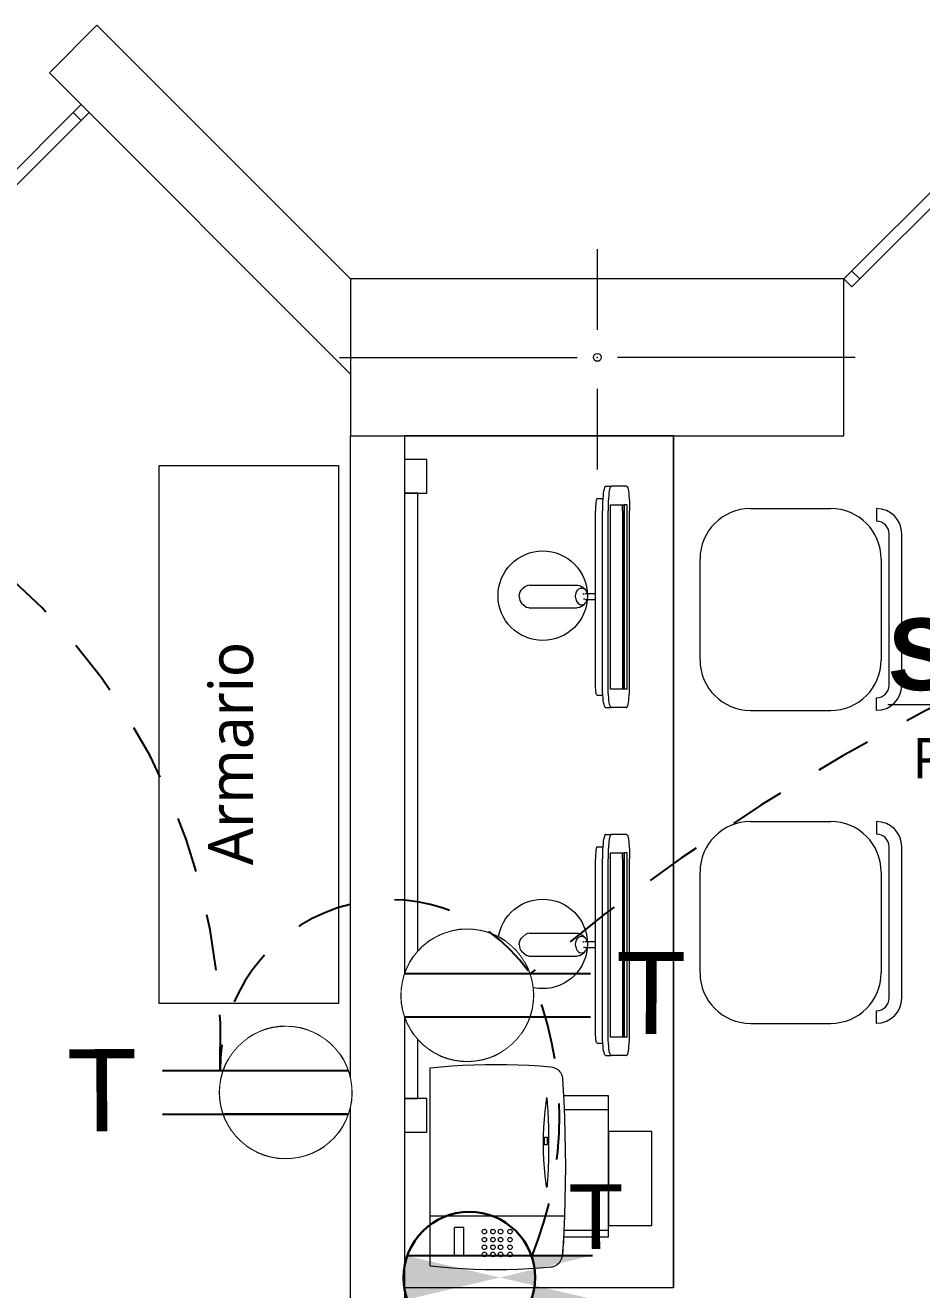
# Model space of a CAD drawing. Header units: metres. Extents: x -17 to 101, y 0 to 79.
# Drawn here: x 74.732 to 76.731, y 27.68 to 30.5 of the extents above; entities that cross this region are included whole.
import ezdxf

# ---------------------------------------------------------------- set-up
doc = ezdxf.new("R2010")
doc.units = ezdxf.units.M
doc.set_wipeout_variables(frame=1)
doc.linetypes.add('CONTINUA', pattern=[0])
doc.linetypes.add('HIDDEN2', pattern=[0.1875, 0.125, -0.0625])
doc.layers.add('Cotas varias El', color=253, linetype='Continuous', lineweight=13)
doc.layers.add('TOMACORRIENTE', color=5, linetype='HIDDEN2', lineweight=30)
doc.styles.add('Generales', font='trebuc.ttf', dxfattribs={"height": 0.1})
doc.styles.add('Santa Rosa 1 50', font='trebuc.ttf')
doc.styles.get("Standard").update_dxf_attribs({"font": 'arial.ttf'})
doc.styles.add('style1', font='arial.ttf', dxfattribs={"height": 0.35})

# ---------------------------------------------------------------- blocks, each defined once
blk = doc.blocks.new('Tomacorriente con puesta a tierra')
at = {"layer": 'TOMACORRIENTE'}
blk.add_lwpolyline([(0.111, 0.0379), (0.1065, 0.0493), (0.1007, 0.0601), (0.0939, 0.0703), (0.086, 0.0798), (0.0772, 0.0883), (0.0676, 0.0959), (0.0572, 0.1024), (0.0462, 0.1079), (0.0346, 0.1121), (0.0227, 0.1151), (0.0106, 0.1168), (-0.0017, 0.1173), (-0.014, 0.1165), (-0.0261, 0.1144), (-0.0379, 0.111), (-0.0493, 0.1065), (-0.0601, 0.1007), (-0.0703, 0.0939), (-0.0798, 0.086), (-0.0883, 0.0772), (-0.0959, 0.0676), (-0.1024, 0.0572), (-0.1079, 0.0462), (-0.1121, 0.0346), (-0.1151, 0.0227), (-0.1168, 0.0106), (-0.1173, -0.0017), (-0.1165, -0.014), (-0.1144, -0.0261), (-0.111, -0.0379), (-0.1065, -0.0493), (-0.1007, -0.0601), (-0.0939, -0.0703), (-0.086, -0.0798), (-0.0772, -0.0883), (-0.0676, -0.0959), (-0.0572, -0.1024), (-0.0462, -0.1079), (-0.0346, -0.1121), (-0.0227, -0.1151), (-0.0106, -0.1168), (0.0017, -0.1173), (0.014, -0.1165), (0.0261, -0.1144), (0.0379, -0.111), (0.0493, -0.1065), (0.0601, -0.1007), (0.0703, -0.0939), (0.0798, -0.086), (0.0883, -0.0772), (0.0959, -0.0676), (0.1024, -0.0572), (0.1079, -0.0462), (0.1121, -0.0346), (0.1151, -0.0227), (0.1168, -0.0106), (0.1173, 0.0017), (0.1165, 0.014), (0.1144, 0.0261)], close=True, dxfattribs=at)
at = {"layer": 'TOMACORRIENTE', "color": 5, "linetype": 'CONTINUA', "style": 'style1', "text_generation_flag": 4}
blk.add_text('T', height=0.1466, rotation=180, dxfattribs=at).set_placement((0.3906, -0.0687))
blk.add_wipeout([(0.111, 0.0379), (0.1065, 0.0493), (0.1007, 0.0601), (0.0939, 0.0703), (0.086, 0.0798), (0.0772, 0.0883), (0.0676, 0.0959), (0.0572, 0.1024), (0.0462, 0.1079), (0.0346, 0.1121), (0.0227, 0.1151), (0.0106, 0.1168), (-0.0017, 0.1173), (-0.014, 0.1165), (-0.0261, 0.1144), (-0.0379, 0.111), (-0.0493, 0.1065), (-0.0601, 0.1007), (-0.0703, 0.0939), (-0.0798, 0.086), (-0.0883, 0.0772), (-0.0959, 0.0676), (-0.1024, 0.0572), (-0.1079, 0.0462), (-0.1121, 0.0346), (-0.1151, 0.0227), (-0.1168, 0.0106), (-0.1173, -0.0017), (-0.1165, -0.014), (-0.1144, -0.0261), (-0.111, -0.0379), (-0.1065, -0.0493), (-0.1007, -0.0601), (-0.0939, -0.0703), (-0.086, -0.0798), (-0.0772, -0.0883), (-0.0676, -0.0959), (-0.0572, -0.1024), (-0.0462, -0.1079), (-0.0346, -0.1121), (-0.0227, -0.1151), (-0.0106, -0.1168), (0.0017, -0.1173), (0.014, -0.1165), (0.0261, -0.1144), (0.0379, -0.111), (0.0493, -0.1065), (0.0601, -0.1007), (0.0703, -0.0939), (0.0798, -0.086), (0.0883, -0.0772), (0.0959, -0.0676), (0.1024, -0.0572), (0.1079, -0.0462), (0.1121, -0.0346), (0.1151, -0.0227), (0.1168, -0.0106), (0.1173, 0.0017), (0.1165, 0.014), (0.1144, 0.0261)]).dxf.layer = 'TOMACORRIENTE'
at = {"layer": 'TOMACORRIENTE', "color": 5, "linetype": 'CONTINUA'}
for p, q in [((-0.1107, 0.0388), (0.2197, 0.0388)), ((-0.1107, -0.0388), (0.2197, -0.0388))]:
    blk.add_line(p, q, dxfattribs=at)
blk = doc.blocks.new('tomac. 2.2')
at = {"layer": 'TOMACORRIENTE'}
h = blk.add_hatch(color=256, dxfattribs=at)
h.dxf.hatch_style = 1
edge = h.paths.add_edge_path()
edge.add_line((-0.1383, 0.0488), (0.2747, 0.048))
edge.add_line((-0.1385, -0.0483), (0.2745, -0.0491))
edge = h.paths.add_edge_path()
edge.add_ellipse((0, 0), major_axis=(0.1039, 0.1035), ratio=1, start_angle=475.671, end_angle=514.329)
edge.add_line((-0.1385, -0.0483), (0.1383, -0.0488))
edge.add_ellipse((0, 0), major_axis=(0.1039, 0.1035), ratio=1, start_angle=655.671, end_angle=694.329)
edge.add_line((0.1385, 0.0483), (-0.1383, 0.0488))
at = {"layer": 'TOMACORRIENTE', "color": 5, "linetype": 'CONTINUA'}
for p, q in [((-0.1383, 0.0488), (0.2747, 0.048)), ((-0.1385, -0.0483), (0.2745, -0.0491))]:
    blk.add_line(p, q, dxfattribs=at)
blk.add_ellipse((0, 0), major_axis=(0.1039, 0.1035), ratio=1, start_param=5.497787, end_param=11.780972, dxfattribs=at)
at = {"layer": 'TOMACORRIENTE'}
blk.add_text('T', height=0.144, dxfattribs=at).set_placement((0.2215, 0.0626))

msp = doc.modelspace()

# ---------------------------------------------------------------- linework, layer by layer
at = {"layer": 'Cotas varias El', "linetype": 'Continuous'}
for p, q in [((74.4677, 29.9339), (74.8566, 30.3229)), ((74.8566, 30.3229), (74.8389, 30.3052)), ((74.8566, 30.3229), (74.8743, 30.3052)), ((76.5577, 29.9339), (76.9466, 30.3228)), ((74.5031, 29.9339), (74.8566, 30.2875)), ((74.8389, 30.3052), (74.8566, 30.2875)), ((74.8566, 30.2875), (74.8743, 30.3052)), ((76.593, 29.9339), (76.9466, 30.2875)), ((76.0077, 30.0005), (76.0077, 29.8205)), ((76.593, 29.9339), (76.5753, 29.9516)), ((76.5577, 29.9339), (76.5753, 29.9162)), ((76.5753, 29.9162), (76.593, 29.9339)), ((75.4327, 29.7589), (75.9627, 29.7589)), ((76.5827, 29.7589), (76.0527, 29.7589)), ((76.0077, 29.6889), (76.0077, 29.5089)), ((75.6277, 29.5309), (75.5777, 29.5309)), ((75.5777, 29.5309), (75.5777, 29.4559)), ((75.6277, 29.4559), (75.6277, 29.5309)), ((75.6077, 29.4559), (75.5777, 29.4559)), ((75.5777, 29.4559), (75.6277, 29.4559)), ((75.6077, 28.1059), (75.6077, 29.4559)), ((75.5777, 28.1059), (75.6077, 28.1059)), ((75.6277, 28.1059), (75.5777, 28.1059)), ((75.5777, 28.1059), (75.5777, 28.0309)), ((75.6277, 28.0309), (75.6277, 28.1059)), ((75.5777, 28.0309), (75.6277, 28.0309))]:
    msp.add_line(p, q, dxfattribs=at)
at = {"layer": 'Cotas varias El'}
for p, q in [((76.1777, 29.5839), (75.5777, 29.5839)), ((76.1777, 27.6839), (76.1777, 29.5839)), ((76.1777, 27.6839), (76.1777, 29.5839)), ((75.5777, 29.5309), (75.5777, 28.0309)), ((76.0244, 29.4701), (76.0235, 29.4679)), ((76.0253, 29.4713), (76.0244, 29.4701)), ((76.0261, 29.4714), (76.0253, 29.4713)), ((76.0261, 29.4714), (76.0386, 29.4714)), ((76.037, 29.4701), (76.0361, 29.4679)), ((76.0379, 29.4713), (76.037, 29.4701)), ((76.0386, 29.4714), (76.0379, 29.4713)), ((76.073, 29.4714), (76.0386, 29.4714)), ((76.073, 29.4714), (76.0737, 29.4713)), ((76.0737, 29.4713), (76.0746, 29.4701)), ((76.0746, 29.4701), (76.0755, 29.4679)), ((76.0059, 29.4423), (76.0055, 29.4407)), ((76.0064, 29.4434), (76.0059, 29.4423)), ((76.0068, 29.4439), (76.0064, 29.4434)), ((76.0073, 29.444), (76.0068, 29.4439)), ((76.0073, 29.444), (76.0201, 29.444)), ((76.0201, 29.4439), (76.0197, 29.4372)), ((76.0206, 29.4502), (76.0201, 29.444)), ((76.0201, 29.444), (76.0201, 29.4439)), ((76.0212, 29.4558), (76.0206, 29.4502)), ((76.0219, 29.4607), (76.0212, 29.4558)), ((76.0227, 29.4647), (76.0219, 29.4607)), ((76.0235, 29.4679), (76.0227, 29.4647)), ((76.0326, 29.4439), (76.0322, 29.4372)), ((76.0331, 29.4502), (76.0326, 29.4439)), ((76.0338, 29.4558), (76.0331, 29.4502)), ((76.0345, 29.4607), (76.0338, 29.4558)), ((76.0352, 29.4647), (76.0345, 29.4607)), ((76.0361, 29.4679), (76.0352, 29.4647)), ((76.0755, 29.4679), (76.0764, 29.4647)), ((76.0764, 29.4647), (76.0771, 29.4607)), ((76.0771, 29.4607), (76.0778, 29.4558)), ((76.0778, 29.4558), (76.0784, 29.4502)), ((76.0784, 29.4502), (76.079, 29.4439)), ((76.079, 29.4439), (76.0793, 29.4372)), ((76.0039, 29.4238), (76.0038, 29.4202)), ((76.0038, 29.4202), (76.0038, 29.4166)), ((76.0038, 29.2319), (76.0038, 29.4166)), ((76.004, 29.4273), (76.0039, 29.4238)), ((76.0042, 29.4306), (76.004, 29.4273)), ((76.0045, 29.4336), (76.0042, 29.4306)), ((76.0048, 29.4364), (76.0045, 29.4336)), ((76.0051, 29.4388), (76.0048, 29.4364)), ((76.0055, 29.4407), (76.0051, 29.4388)), ((76.0193, 29.4228), (76.0192, 29.4169)), ((76.0192, 29.0327), (76.0192, 29.4169)), ((76.0194, 29.4301), (76.0193, 29.4228)), ((76.0197, 29.4372), (76.0194, 29.4301)), ((76.032, 29.4301), (76.0318, 29.4228)), ((76.0318, 29.4228), (76.0318, 29.4169)), ((76.0318, 29.0327), (76.0318, 29.4169)), ((76.0322, 29.4372), (76.032, 29.4301)), ((76.0369, 29.0193), (76.0369, 29.4303)), ((76.0369, 29.4303), (76.0634, 29.4303)), ((76.0636, 29.4273), (76.0634, 29.4303)), ((76.0634, 29.4303), (76.0671, 29.4303)), ((76.0637, 29.4238), (76.0636, 29.4273)), ((76.0638, 29.4202), (76.0637, 29.4238)), ((76.0638, 29.4166), (76.0638, 29.4202)), ((76.0638, 29.4166), (76.0638, 29.033)), ((76.0671, 29.4303), (76.0671, 29.4301)), ((76.0671, 29.4303), (76.0684, 29.4303)), ((76.0671, 29.4301), (76.0672, 29.4228)), ((76.0672, 29.4228), (76.0672, 29.4169)), ((76.0672, 29.0327), (76.0672, 29.4169)), ((76.0684, 29.0193), (76.0684, 29.4303)), ((76.0746, 29.4303), (76.0684, 29.4303)), ((76.0746, 29.0193), (76.0746, 29.4303)), ((76.0793, 29.4372), (76.0796, 29.4301)), ((76.0796, 29.4301), (76.0798, 29.4228)), ((76.0798, 29.4228), (76.0798, 29.4169)), ((76.0798, 29.0327), (76.0798, 29.4169)), ((75.8476, 29.2481), (75.8407, 29.2424)), ((75.852, 29.2504), (75.8476, 29.2481)), ((75.8567, 29.251), (75.852, 29.2504)), ((75.8567, 29.251), (75.9644, 29.251)), ((75.9644, 29.251), (75.9691, 29.2499)), ((75.9665, 29.2424), (75.9698, 29.2442)), ((75.9691, 29.2499), (75.9733, 29.2471)), ((75.9698, 29.2442), (75.9732, 29.2446)), ((75.9732, 29.2446), (75.9767, 29.2438)), ((75.9799, 29.2417), (75.9733, 29.2471)), ((75.9767, 29.2438), (75.9799, 29.2417)), ((75.8336, 29.2264), (75.8342, 29.2313)), ((75.8336, 29.2264), (75.8339, 29.2214)), ((75.8339, 29.2214), (75.8351, 29.2168)), ((75.8342, 29.2313), (75.8356, 29.2358)), ((75.8351, 29.2168), (75.8371, 29.2127)), ((75.8356, 29.2358), (75.8379, 29.2396)), ((75.8379, 29.2396), (75.8407, 29.2424)), ((75.9593, 29.2264), (75.9599, 29.2313)), ((75.9596, 29.2214), (75.9593, 29.2264)), ((75.9596, 29.2214), (75.9608, 29.2168)), ((75.9599, 29.2313), (75.9614, 29.2358)), ((75.9608, 29.2168), (75.9628, 29.2127)), ((75.9614, 29.2358), (75.9636, 29.2396)), ((75.9636, 29.2396), (75.9665, 29.2424)), ((75.9774, 29.2318), (75.9752, 29.2311)), ((75.9752, 29.2311), (75.9762, 29.2317)), ((75.9762, 29.2317), (75.9774, 29.2318)), ((75.9789, 29.2201), (75.977, 29.2194)), ((75.9782, 29.2196), (75.977, 29.2194)), ((75.979, 29.22), (75.9782, 29.2196)), ((75.9799, 29.2417), (75.9826, 29.2385)), ((75.9853, 29.2319), (75.9799, 29.2319)), ((75.9806, 29.2193), (75.9853, 29.2193)), ((75.9841, 29.2155), (75.9818, 29.2117)), ((75.9826, 29.2385), (75.9846, 29.2345)), ((75.9841, 29.2155), (75.9853, 29.2193)), ((75.9846, 29.2345), (75.9853, 29.2319)), ((75.987, 29.2319), (75.9853, 29.2319)), ((75.9853, 29.2193), (75.9869, 29.2193)), ((75.9869, 29.2193), (76.0038, 29.2193)), ((76.0038, 29.2319), (75.987, 29.2319)), ((76.0038, 29.2193), (76.0038, 29.2319)), ((76.0038, 29.033), (76.0038, 29.2193)), ((75.8371, 29.2127), (75.8398, 29.2096)), ((75.8464, 29.2042), (75.8398, 29.2096)), ((75.8464, 29.2042), (75.8506, 29.2014)), ((75.8553, 29.2002), (75.8506, 29.2014)), ((75.8553, 29.2002), (75.963, 29.2002)), ((75.9628, 29.2127), (75.9655, 29.2096)), ((75.9677, 29.2009), (75.963, 29.2002)), ((75.9655, 29.2096), (75.9687, 29.2075)), ((75.9721, 29.2031), (75.9677, 29.2009)), ((75.9722, 29.2066), (75.9687, 29.2075)), ((75.9721, 29.2031), (75.979, 29.2088)), ((75.9757, 29.2071), (75.9722, 29.2066)), ((75.9757, 29.2071), (75.979, 29.2088)), ((75.979, 29.2088), (75.9818, 29.2117)), ((76.0038, 29.0294), (76.0038, 29.033)), ((76.0039, 29.0258), (76.0038, 29.0294)), ((76.004, 29.0223), (76.0039, 29.0258)), ((76.0042, 29.019), (76.004, 29.0223)), ((76.0045, 29.016), (76.0042, 29.019)), ((76.0193, 29.0268), (76.0192, 29.0327)), ((76.0194, 29.0195), (76.0193, 29.0268)), ((76.0197, 29.0124), (76.0194, 29.0195)), ((76.0318, 29.0268), (76.0318, 29.0327)), ((76.032, 29.0195), (76.0318, 29.0268)), ((76.0322, 29.0124), (76.032, 29.0195)), ((76.0634, 29.0193), (76.0369, 29.0193)), ((76.0636, 29.0223), (76.0634, 29.0193)), ((76.0671, 29.0193), (76.0634, 29.0193)), ((76.0637, 29.0258), (76.0636, 29.0223)), ((76.0638, 29.0294), (76.0637, 29.0258)), ((76.0638, 29.033), (76.0638, 29.0294)), ((76.0671, 29.0195), (76.0672, 29.0268)), ((76.0671, 29.0193), (76.0671, 29.0195)), ((76.0684, 29.0193), (76.0671, 29.0193)), ((76.0672, 29.0268), (76.0672, 29.0327)), ((76.0746, 29.0193), (76.0684, 29.0193)), ((76.0793, 29.0124), (76.0796, 29.0195)), ((76.0796, 29.0195), (76.0798, 29.0268)), ((76.0798, 29.0268), (76.0798, 29.0327)), ((76.0048, 29.0132), (76.0045, 29.016)), ((76.0051, 29.0109), (76.0048, 29.0132)), ((76.0055, 29.0089), (76.0051, 29.0109)), ((76.0059, 29.0073), (76.0055, 29.0089)), ((76.0064, 29.0063), (76.0059, 29.0073)), ((76.0068, 29.0057), (76.0064, 29.0063)), ((76.0073, 29.0056), (76.0068, 29.0057)), ((76.0073, 29.0056), (76.0201, 29.0056)), ((76.0201, 29.0057), (76.0197, 29.0124)), ((76.0201, 29.0056), (76.0201, 29.0057)), ((76.0206, 28.9994), (76.0201, 29.0056)), ((76.0212, 28.9938), (76.0206, 28.9994)), ((76.0219, 28.9889), (76.0212, 28.9938)), ((76.0326, 29.0057), (76.0322, 29.0124)), ((76.0331, 28.9994), (76.0326, 29.0057)), ((76.0338, 28.9938), (76.0331, 28.9994)), ((76.0345, 28.9889), (76.0338, 28.9938)), ((76.0771, 28.9889), (76.0778, 28.9938)), ((76.0778, 28.9938), (76.0784, 28.9994)), ((76.0784, 28.9994), (76.079, 29.0057)), ((76.079, 29.0057), (76.0793, 29.0124)), ((76.0227, 28.9849), (76.0219, 28.9889)), ((76.0235, 28.9817), (76.0227, 28.9849)), ((76.0244, 28.9795), (76.0235, 28.9817)), ((76.0253, 28.9783), (76.0244, 28.9795)), ((76.0261, 28.9782), (76.0253, 28.9783)), ((76.0261, 28.9782), (76.0386, 28.9782)), ((76.0352, 28.9849), (76.0345, 28.9889)), ((76.0361, 28.9817), (76.0352, 28.9849)), ((76.037, 28.9795), (76.0361, 28.9817)), ((76.0379, 28.9783), (76.037, 28.9795)), ((76.0386, 28.9782), (76.0379, 28.9783)), ((76.073, 28.9782), (76.0386, 28.9782)), ((76.073, 28.9782), (76.0737, 28.9783)), ((76.0737, 28.9783), (76.0746, 28.9795)), ((76.0746, 28.9795), (76.0755, 28.9817)), ((76.0755, 28.9817), (76.0764, 28.9849)), ((76.0764, 28.9849), (76.0771, 28.9889)), ((76.0219, 28.6842), (76.0212, 28.6794)), ((76.0227, 28.6883), (76.0219, 28.6842)), ((76.0235, 28.6915), (76.0227, 28.6883)), ((76.0244, 28.6937), (76.0235, 28.6915)), ((76.0253, 28.6948), (76.0244, 28.6937)), ((76.0261, 28.695), (76.0253, 28.6948)), ((76.0261, 28.695), (76.0386, 28.695)), ((76.0345, 28.6842), (76.0338, 28.6794)), ((76.0352, 28.6883), (76.0345, 28.6842)), ((76.0361, 28.6915), (76.0352, 28.6883)), ((76.037, 28.6937), (76.0361, 28.6915)), ((76.0379, 28.6948), (76.037, 28.6937)), ((76.0386, 28.695), (76.0379, 28.6948)), ((76.073, 28.695), (76.0386, 28.695)), ((76.073, 28.695), (76.0737, 28.6948)), ((76.0737, 28.6948), (76.0746, 28.6937)), ((76.0746, 28.6937), (76.0755, 28.6915)), ((76.0755, 28.6915), (76.0764, 28.6883)), ((76.0764, 28.6883), (76.0771, 28.6842)), ((76.0771, 28.6842), (76.0778, 28.6794)), ((76.0042, 28.6541), (76.004, 28.6509)), ((76.0045, 28.6572), (76.0042, 28.6541)), ((76.0048, 28.6599), (76.0045, 28.6572)), ((76.0051, 28.6623), (76.0048, 28.6599)), ((76.0055, 28.6643), (76.0051, 28.6623)), ((76.0059, 28.6658), (76.0055, 28.6643)), ((76.0064, 28.6669), (76.0059, 28.6658)), ((76.0068, 28.6675), (76.0064, 28.6669)), ((76.0073, 28.6676), (76.0068, 28.6675)), ((76.0073, 28.6676), (76.0201, 28.6676)), ((76.0194, 28.6537), (76.0193, 28.6463)), ((76.0197, 28.6608), (76.0194, 28.6537)), ((76.0201, 28.6675), (76.0197, 28.6608)), ((76.0206, 28.6737), (76.0201, 28.6676)), ((76.0201, 28.6676), (76.0201, 28.6675)), ((76.0212, 28.6794), (76.0206, 28.6737)), ((76.032, 28.6537), (76.0318, 28.6463)), ((76.0322, 28.6608), (76.032, 28.6537)), ((76.0326, 28.6675), (76.0322, 28.6608)), ((76.0331, 28.6737), (76.0326, 28.6675)), ((76.0338, 28.6794), (76.0331, 28.6737)), ((76.0369, 28.2429), (76.0369, 28.6539)), ((76.0369, 28.6539), (76.0634, 28.6539)), ((76.0636, 28.6509), (76.0634, 28.6539)), ((76.0634, 28.6539), (76.0671, 28.6539)), ((76.0671, 28.6539), (76.0671, 28.6537)), ((76.0671, 28.6539), (76.0684, 28.6539)), ((76.0671, 28.6537), (76.0672, 28.6463)), ((76.0684, 28.2429), (76.0684, 28.6539)), ((76.0746, 28.6539), (76.0684, 28.6539)), ((76.0746, 28.2429), (76.0746, 28.6539)), ((76.0778, 28.6794), (76.0784, 28.6737)), ((76.0784, 28.6737), (76.079, 28.6675)), ((76.079, 28.6675), (76.0793, 28.6608)), ((76.0793, 28.6608), (76.0796, 28.6537)), ((76.0796, 28.6537), (76.0798, 28.6463)), ((76.0039, 28.6474), (76.0038, 28.6438)), ((76.0038, 28.6438), (76.0038, 28.6402)), ((76.0038, 28.4555), (76.0038, 28.6402)), ((76.004, 28.6509), (76.0039, 28.6474)), ((76.0193, 28.6463), (76.0192, 28.6405)), ((76.0192, 28.2562), (76.0192, 28.6405)), ((76.0318, 28.6463), (76.0318, 28.6405)), ((76.0318, 28.2562), (76.0318, 28.6405)), ((76.0637, 28.6474), (76.0636, 28.6509)), ((76.0638, 28.6438), (76.0637, 28.6474)), ((76.0638, 28.6402), (76.0638, 28.6438)), ((76.0638, 28.6402), (76.0638, 28.2566)), ((76.0672, 28.6463), (76.0672, 28.6405)), ((76.0672, 28.2562), (76.0672, 28.6405)), ((76.0798, 28.6463), (76.0798, 28.6405)), ((76.0798, 28.2562), (76.0798, 28.6405)), ((75.8336, 28.4499), (75.8342, 28.4548)), ((75.8342, 28.4548), (75.8356, 28.4593)), ((75.8356, 28.4593), (75.8379, 28.4631)), ((75.8379, 28.4631), (75.8407, 28.466)), ((75.8476, 28.4717), (75.8407, 28.466)), ((75.852, 28.474), (75.8476, 28.4717)), ((75.8567, 28.4746), (75.852, 28.474)), ((75.8567, 28.4746), (75.9644, 28.4746)), ((75.9593, 28.4499), (75.9599, 28.4548)), ((75.9599, 28.4548), (75.9614, 28.4593)), ((75.9614, 28.4593), (75.9636, 28.4631)), ((75.9636, 28.4631), (75.9665, 28.466)), ((75.9644, 28.4746), (75.9691, 28.4734)), ((75.9665, 28.466), (75.9698, 28.4677)), ((75.9691, 28.4734), (75.9733, 28.4707)), ((75.9698, 28.4677), (75.9732, 28.4682)), ((75.9732, 28.4682), (75.9767, 28.4673)), ((75.9799, 28.4652), (75.9733, 28.4707)), ((75.9774, 28.4554), (75.9752, 28.4547)), ((75.9752, 28.4547), (75.9762, 28.4552)), ((75.9762, 28.4552), (75.9774, 28.4554)), ((75.9767, 28.4673), (75.9799, 28.4652)), ((75.9799, 28.4652), (75.9826, 28.4621)), ((75.9853, 28.4555), (75.9799, 28.4555)), ((75.9826, 28.4621), (75.9846, 28.458)), ((75.9846, 28.458), (75.9853, 28.4555)), ((75.987, 28.4555), (75.9853, 28.4555)), ((76.0038, 28.4555), (75.987, 28.4555)), ((76.0038, 28.4429), (76.0038, 28.4555)), ((75.8336, 28.4499), (75.8339, 28.445)), ((75.8339, 28.445), (75.8351, 28.4404)), ((75.8351, 28.4404), (75.8371, 28.4363)), ((75.8371, 28.4363), (75.8398, 28.4331)), ((75.8464, 28.4277), (75.8398, 28.4331)), ((75.8464, 28.4277), (75.8506, 28.4249)), ((75.9596, 28.445), (75.9593, 28.4499)), ((75.9596, 28.445), (75.9608, 28.4404)), ((75.9608, 28.4404), (75.9628, 28.4363)), ((75.9628, 28.4363), (75.9655, 28.4331)), ((75.9655, 28.4331), (75.9687, 28.431)), ((75.9721, 28.4267), (75.9677, 28.4244)), ((75.9722, 28.4302), (75.9687, 28.431)), ((75.9721, 28.4267), (75.979, 28.4324)), ((75.9757, 28.4307), (75.9722, 28.4302)), ((75.9757, 28.4307), (75.979, 28.4324)), ((75.9789, 28.4436), (75.977, 28.443)), ((75.9782, 28.4432), (75.977, 28.443)), ((75.979, 28.4436), (75.9782, 28.4432)), ((75.979, 28.4324), (75.9818, 28.4352)), ((75.9806, 28.4429), (75.9853, 28.4429)), ((75.9841, 28.439), (75.9818, 28.4352)), ((75.9841, 28.439), (75.9853, 28.4429)), ((75.9853, 28.4429), (75.9869, 28.4429)), ((75.9869, 28.4429), (76.0038, 28.4429)), ((76.0038, 28.2566), (76.0038, 28.4429)), ((75.8553, 28.4238), (75.8506, 28.4249)), ((75.8553, 28.4238), (75.963, 28.4238)), ((75.9677, 28.4244), (75.963, 28.4238)), ((76.0038, 28.2529), (76.0038, 28.2566)), ((76.0638, 28.2566), (76.0638, 28.2529)), ((76.0039, 28.2493), (76.0038, 28.2529)), ((76.004, 28.2459), (76.0039, 28.2493)), ((76.0042, 28.2426), (76.004, 28.2459)), ((76.0045, 28.2395), (76.0042, 28.2426)), ((76.0048, 28.2368), (76.0045, 28.2395)), ((76.0051, 28.2344), (76.0048, 28.2368)), ((76.0055, 28.2324), (76.0051, 28.2344)), ((76.0059, 28.2309), (76.0055, 28.2324)), ((76.0064, 28.2298), (76.0059, 28.2309)), ((76.0068, 28.2292), (76.0064, 28.2298)), ((76.0073, 28.2292), (76.0068, 28.2292)), ((76.0073, 28.2292), (76.0201, 28.2292)), ((76.0193, 28.2504), (76.0192, 28.2562)), ((76.0194, 28.2431), (76.0193, 28.2504)), ((76.0197, 28.236), (76.0194, 28.2431)), ((76.0201, 28.2292), (76.0197, 28.236)), ((76.0206, 28.223), (76.0201, 28.2292)), ((76.0201, 28.2292), (76.0201, 28.2292)), ((76.0318, 28.2504), (76.0318, 28.2562)), ((76.032, 28.2431), (76.0318, 28.2504)), ((76.0322, 28.236), (76.032, 28.2431)), ((76.0326, 28.2292), (76.0322, 28.236)), ((76.0331, 28.223), (76.0326, 28.2292)), ((76.0634, 28.2429), (76.0369, 28.2429)), ((76.0636, 28.2459), (76.0634, 28.2429)), ((76.0671, 28.2429), (76.0634, 28.2429)), ((76.0637, 28.2493), (76.0636, 28.2459)), ((76.0638, 28.2529), (76.0637, 28.2493)), ((76.0671, 28.2431), (76.0672, 28.2504)), ((76.0671, 28.2429), (76.0671, 28.2431)), ((76.0684, 28.2429), (76.0671, 28.2429)), ((76.0672, 28.2504), (76.0672, 28.2562)), ((76.0746, 28.2429), (76.0684, 28.2429)), ((76.0784, 28.223), (76.079, 28.2292)), ((76.079, 28.2292), (76.0793, 28.236)), ((76.0793, 28.236), (76.0796, 28.2431)), ((76.0796, 28.2431), (76.0798, 28.2504)), ((76.0798, 28.2504), (76.0798, 28.2562)), ((76.0212, 28.2174), (76.0206, 28.223)), ((76.0219, 28.2125), (76.0212, 28.2174)), ((76.0227, 28.2084), (76.0219, 28.2125)), ((76.0235, 28.2053), (76.0227, 28.2084)), ((76.0244, 28.2031), (76.0235, 28.2053)), ((76.0253, 28.2019), (76.0244, 28.2031)), ((76.0261, 28.2018), (76.0253, 28.2019)), ((76.0261, 28.2018), (76.0386, 28.2018)), ((76.0338, 28.2174), (76.0331, 28.223)), ((76.0345, 28.2125), (76.0338, 28.2174)), ((76.0352, 28.2084), (76.0345, 28.2125)), ((76.0361, 28.2053), (76.0352, 28.2084)), ((76.037, 28.2031), (76.0361, 28.2053)), ((76.0379, 28.2019), (76.037, 28.2031)), ((76.0386, 28.2018), (76.0379, 28.2019)), ((76.073, 28.2018), (76.0386, 28.2018)), ((76.073, 28.2018), (76.0737, 28.2019)), ((76.0737, 28.2019), (76.0746, 28.2031)), ((76.0746, 28.2031), (76.0755, 28.2053)), ((76.0755, 28.2053), (76.0764, 28.2084)), ((76.0764, 28.2084), (76.0771, 28.2125)), ((76.0771, 28.2125), (76.0778, 28.2174)), ((76.0778, 28.2174), (76.0784, 28.223)), ((75.6347, 28.1742), (75.6591, 28.1766)), ((75.6347, 27.8434), (75.6347, 28.1742)), ((75.6591, 28.1766), (75.6836, 28.1786)), ((75.6836, 28.1786), (75.7081, 28.1801)), ((75.7081, 28.1801), (75.7326, 28.1812)), ((75.7326, 28.1812), (75.7571, 28.1818)), ((75.7571, 28.1818), (75.7817, 28.1821)), ((75.7817, 28.1821), (75.8062, 28.1818)), ((75.8062, 28.1818), (75.8308, 28.1812)), ((75.8308, 28.1812), (75.8553, 28.1801)), ((75.8553, 28.1801), (75.8798, 28.1786)), ((75.8798, 28.1786), (75.9043, 28.1766)), ((75.9043, 28.1766), (75.9076, 28.1761)), ((75.9076, 28.1761), (75.9108, 28.1752)), ((75.9108, 28.1752), (75.9139, 28.174)), ((75.9139, 28.174), (75.9168, 28.1724)), ((75.9168, 28.1724), (75.9196, 28.1705)), ((75.9196, 28.1705), (75.922, 28.1683)), ((75.922, 28.1683), (75.9243, 28.1657)), ((75.9243, 28.1657), (75.9262, 28.163)), ((75.9262, 28.163), (75.9277, 28.16)), ((75.9277, 28.16), (75.9289, 28.1569)), ((75.9289, 28.1569), (75.9298, 28.1537)), ((75.9298, 28.1537), (75.9302, 28.1504)), ((75.9302, 28.1504), (75.9311, 28.1375)), ((75.9311, 28.1375), (75.9325, 28.1117)), ((75.8926, 28.0957), (75.8906, 28.0778)), ((75.8941, 28.1069), (75.8926, 28.0957)), ((75.8941, 28.1069), (75.8942, 28.1071)), ((75.8942, 28.1071), (75.8943, 28.1072)), ((75.8943, 28.1072), (75.8944, 28.1073)), ((75.8944, 28.1073), (75.8945, 28.1074)), ((75.8945, 28.1074), (75.8947, 28.1074)), ((75.8947, 28.1074), (75.8948, 28.1074)), ((75.8948, 28.1074), (75.895, 28.1074)), ((75.895, 28.1074), (75.8951, 28.1074)), ((75.8951, 28.1074), (75.8952, 28.1073)), ((75.8952, 28.1073), (75.8954, 28.1072)), ((75.8954, 28.1072), (75.8954, 28.1071)), ((75.8954, 28.1071), (75.8955, 28.1069)), ((75.8955, 28.1069), (75.8963, 28.0957)), ((75.8963, 28.0957), (75.8973, 28.0777)), ((76.0325, 28.1117), (75.9325, 28.1117)), ((75.9325, 28.1117), (75.933, 28.1008)), ((75.933, 28.1008), (75.9338, 28.0817)), ((76.0325, 28.0817), (76.0325, 28.1117)), ((75.8891, 28.0598), (75.8879, 28.0417)), ((75.8906, 28.0778), (75.8891, 28.0598)), ((75.8973, 28.0777), (75.898, 28.0597)), ((75.898, 28.0597), (75.8986, 28.0417)), ((75.9338, 28.0817), (75.9346, 28.064)), ((75.9338, 28.0817), (76.0325, 28.0817)), ((75.9346, 28.064), (75.9357, 28.0273)), ((76.0325, 28.0322), (76.0325, 28.0817)), ((75.8879, 28.0417), (75.8873, 28.0237)), ((75.8986, 28.0417), (75.8989, 28.0236)), ((76.0626, 28.0322), (76.0325, 28.0322)), ((76.0325, 28.0322), (76.0325, 27.8232)), ((76.0325, 27.8232), (76.0325, 28.0322)), ((76.1295, 28.0322), (76.0626, 28.0322)), ((76.1295, 27.8232), (76.1295, 28.0322)), ((75.8873, 28.0237), (75.887, 28.0056)), ((75.887, 28.0056), (75.8873, 27.9876)), ((75.8897, 28.0195), (75.8957, 28.0195)), ((75.8897, 28.0025), (75.8897, 28.0195)), ((75.8957, 28.0195), (75.8957, 28.0025)), ((75.8989, 28.0236), (75.899, 28.0056)), ((75.899, 28.0056), (75.8989, 27.9876)), ((75.9357, 28.0273), (75.9363, 27.9905)), ((75.8873, 27.9876), (75.8879, 27.9695)), ((75.8957, 28.0025), (75.8897, 28.0025)), ((75.8989, 27.9876), (75.8986, 27.9696)), ((75.9363, 27.9905), (75.9365, 27.9537)), ((75.8879, 27.9695), (75.8891, 27.9515)), ((75.8891, 27.9515), (75.8906, 27.9335)), ((75.898, 27.9516), (75.8973, 27.9336)), ((75.8986, 27.9696), (75.898, 27.9516)), ((75.9365, 27.9537), (75.9363, 27.9169)), ((75.8906, 27.9335), (75.8926, 27.9155)), ((75.8973, 27.9336), (75.8963, 27.9156)), ((75.8926, 27.9155), (75.8934, 27.9101)), ((75.8934, 27.9101), (75.8934, 27.9097)), ((75.8934, 27.9097), (75.8935, 27.9094)), ((75.8935, 27.9094), (75.8937, 27.9091)), ((75.8937, 27.9091), (75.8939, 27.9089)), ((75.8939, 27.9089), (75.8942, 27.9088)), ((75.8942, 27.9088), (75.8945, 27.9087)), ((75.8945, 27.9087), (75.8949, 27.9087)), ((75.8949, 27.9087), (75.8952, 27.9088)), ((75.8952, 27.9088), (75.8955, 27.909)), ((75.8955, 27.909), (75.8957, 27.9093)), ((75.8957, 27.9093), (75.8958, 27.9096)), ((75.8958, 27.9096), (75.8959, 27.9099)), ((75.8963, 27.9156), (75.8959, 27.9099)), ((75.9363, 27.9169), (75.9357, 27.8802)), ((75.9357, 27.8802), (75.9346, 27.8434)), ((75.9346, 27.8434), (75.6347, 27.8434)), ((75.6347, 27.7332), (75.6347, 27.8434)), ((75.9346, 27.8434), (75.9333, 27.8117)), ((75.7104, 27.8186), (75.6894, 27.8186)), ((75.6894, 27.7556), (75.6894, 27.8186)), ((75.7104, 27.7556), (75.7104, 27.8186)), ((75.751, 27.8093), (75.7512, 27.8106)), ((75.7512, 27.8081), (75.751, 27.8093)), ((75.7512, 27.8106), (75.7517, 27.8118)), ((75.7517, 27.8068), (75.7512, 27.8081)), ((75.7517, 27.8118), (75.7524, 27.8129)), ((75.7524, 27.8058), (75.7517, 27.8068)), ((75.7524, 27.8129), (75.7535, 27.8137)), ((75.7535, 27.805), (75.7524, 27.8058)), ((75.7535, 27.8137), (75.7547, 27.8142)), ((75.7547, 27.8142), (75.756, 27.8143)), ((75.756, 27.8143), (75.7573, 27.8142)), ((75.7573, 27.8142), (75.7585, 27.8137)), ((75.7585, 27.8137), (75.7595, 27.8129)), ((75.7595, 27.8058), (75.7585, 27.805)), ((75.7595, 27.8129), (75.7603, 27.8118)), ((75.7603, 27.8068), (75.7595, 27.8058)), ((75.7603, 27.8118), (75.7608, 27.8106)), ((75.7608, 27.8081), (75.7603, 27.8068)), ((75.7608, 27.8106), (75.761, 27.8093)), ((75.761, 27.8093), (75.7608, 27.8081)), ((75.77, 27.8093), (75.7702, 27.8106)), ((75.7702, 27.8081), (75.77, 27.8093)), ((75.7702, 27.8106), (75.7707, 27.8118)), ((75.7707, 27.8068), (75.7702, 27.8081)), ((75.7707, 27.8118), (75.7714, 27.8129)), ((75.7714, 27.8058), (75.7707, 27.8068)), ((75.7714, 27.8129), (75.7725, 27.8137)), ((75.7725, 27.805), (75.7714, 27.8058)), ((75.7725, 27.8137), (75.7737, 27.8142)), ((75.7737, 27.8142), (75.775, 27.8143)), ((75.775, 27.8143), (75.7763, 27.8142)), ((75.7763, 27.8142), (75.7775, 27.8137)), ((75.7775, 27.8137), (75.7785, 27.8129)), ((75.7785, 27.8058), (75.7775, 27.805)), ((75.7785, 27.8129), (75.7793, 27.8118)), ((75.7793, 27.8068), (75.7785, 27.8058)), ((75.7793, 27.8118), (75.7798, 27.8106)), ((75.7798, 27.8081), (75.7793, 27.8068)), ((75.7798, 27.8106), (75.78, 27.8093)), ((75.78, 27.8093), (75.7798, 27.8081)), ((75.787, 27.8093), (75.7872, 27.8106)), ((75.7872, 27.8081), (75.787, 27.8093)), ((75.7872, 27.8106), (75.7877, 27.8118)), ((75.7877, 27.8068), (75.7872, 27.8081)), ((75.7877, 27.8118), (75.7884, 27.8129)), ((75.7884, 27.8058), (75.7877, 27.8068)), ((75.7884, 27.8129), (75.7895, 27.8137)), ((75.7895, 27.805), (75.7884, 27.8058)), ((75.7895, 27.8137), (75.7907, 27.8142)), ((75.7907, 27.8142), (75.792, 27.8143)), ((75.792, 27.8143), (75.7933, 27.8142)), ((75.7933, 27.8142), (75.7945, 27.8137)), ((75.7945, 27.8137), (75.7955, 27.8129)), ((75.7955, 27.8058), (75.7945, 27.805)), ((75.7955, 27.8129), (75.7963, 27.8118)), ((75.7963, 27.8068), (75.7955, 27.8058)), ((75.7963, 27.8118), (75.7968, 27.8106)), ((75.7968, 27.8081), (75.7963, 27.8068)), ((75.7968, 27.8106), (75.797, 27.8093)), ((75.797, 27.8093), (75.7968, 27.8081)), ((75.808, 27.8093), (75.8082, 27.8106)), ((75.8082, 27.8081), (75.808, 27.8093)), ((75.8082, 27.8106), (75.8087, 27.8118)), ((75.8087, 27.8068), (75.8082, 27.8081)), ((75.8087, 27.8118), (75.8094, 27.8129)), ((75.8094, 27.8058), (75.8087, 27.8068)), ((75.8094, 27.8129), (75.8105, 27.8137)), ((75.8105, 27.805), (75.8094, 27.8058)), ((75.8105, 27.8137), (75.8117, 27.8142)), ((75.8117, 27.8142), (75.813, 27.8143)), ((75.813, 27.8143), (75.8143, 27.8142)), ((75.8143, 27.8142), (75.8155, 27.8137)), ((75.8155, 27.8137), (75.8165, 27.8129)), ((75.8165, 27.8058), (75.8155, 27.805)), ((75.8165, 27.8129), (75.8173, 27.8118)), ((75.8173, 27.8068), (75.8165, 27.8058)), ((75.8173, 27.8118), (75.8178, 27.8106)), ((75.8178, 27.8081), (75.8173, 27.8068)), ((75.8178, 27.8106), (75.818, 27.8093)), ((75.818, 27.8093), (75.8178, 27.8081)), ((75.933, 27.8066), (75.9325, 27.7967)), ((75.9333, 27.8117), (75.933, 27.8066)), ((76.0325, 27.8117), (75.9333, 27.8117)), ((76.0325, 27.8117), (76.0325, 27.8232)), ((76.0325, 27.8232), (76.0626, 27.8232)), ((76.0325, 27.7967), (76.0325, 27.8117)), ((76.0626, 27.8232), (76.1295, 27.8232)), ((75.751, 27.7913), (75.7512, 27.7926)), ((75.7512, 27.7901), (75.751, 27.7913)), ((75.7512, 27.7926), (75.7517, 27.7938)), ((75.7517, 27.7888), (75.7512, 27.7901)), ((75.7517, 27.7938), (75.7524, 27.7949)), ((75.7524, 27.7878), (75.7517, 27.7888)), ((75.7517, 27.7768), (75.7524, 27.7779)), ((75.7524, 27.7949), (75.7535, 27.7957)), ((75.7535, 27.787), (75.7524, 27.7878)), ((75.7524, 27.7779), (75.7535, 27.7787)), ((75.7547, 27.8045), (75.7535, 27.805)), ((75.7535, 27.7957), (75.7547, 27.7962)), ((75.7547, 27.7865), (75.7535, 27.787)), ((75.7535, 27.7787), (75.7547, 27.7792)), ((75.756, 27.8043), (75.7547, 27.8045)), ((75.7547, 27.7962), (75.756, 27.7963)), ((75.756, 27.7863), (75.7547, 27.7865)), ((75.7547, 27.7792), (75.756, 27.7793)), ((75.7573, 27.8045), (75.756, 27.8043)), ((75.756, 27.7963), (75.7573, 27.7962)), ((75.7573, 27.7865), (75.756, 27.7863)), ((75.756, 27.7793), (75.7573, 27.7792)), ((75.7585, 27.805), (75.7573, 27.8045)), ((75.7573, 27.7962), (75.7585, 27.7957)), ((75.7585, 27.787), (75.7573, 27.7865)), ((75.7573, 27.7792), (75.7585, 27.7787)), ((75.7585, 27.7957), (75.7595, 27.7949)), ((75.7595, 27.7878), (75.7585, 27.787)), ((75.7585, 27.7787), (75.7595, 27.7779)), ((75.7595, 27.7949), (75.7603, 27.7938)), ((75.7603, 27.7888), (75.7595, 27.7878)), ((75.7595, 27.7779), (75.7603, 27.7768)), ((75.7603, 27.7938), (75.7608, 27.7926)), ((75.7608, 27.7901), (75.7603, 27.7888)), ((75.7608, 27.7926), (75.761, 27.7913)), ((75.761, 27.7913), (75.7608, 27.7901)), ((75.77, 27.7913), (75.7702, 27.7926)), ((75.7702, 27.7901), (75.77, 27.7913)), ((75.7702, 27.7926), (75.7707, 27.7938)), ((75.7707, 27.7888), (75.7702, 27.7901)), ((75.7707, 27.7938), (75.7714, 27.7949)), ((75.7714, 27.7878), (75.7707, 27.7888)), ((75.7707, 27.7768), (75.7714, 27.7779)), ((75.7714, 27.7949), (75.7725, 27.7957)), ((75.7725, 27.787), (75.7714, 27.7878)), ((75.7714, 27.7779), (75.7725, 27.7787)), ((75.7737, 27.8045), (75.7725, 27.805)), ((75.7725, 27.7957), (75.7737, 27.7962)), ((75.7737, 27.7865), (75.7725, 27.787)), ((75.7725, 27.7787), (75.7737, 27.7792)), ((75.775, 27.8043), (75.7737, 27.8045)), ((75.7737, 27.7962), (75.775, 27.7963)), ((75.775, 27.7863), (75.7737, 27.7865)), ((75.7737, 27.7792), (75.775, 27.7793)), ((75.7763, 27.8045), (75.775, 27.8043)), ((75.775, 27.7963), (75.7763, 27.7962)), ((75.7763, 27.7865), (75.775, 27.7863)), ((75.775, 27.7793), (75.7763, 27.7792)), ((75.7775, 27.805), (75.7763, 27.8045)), ((75.7763, 27.7962), (75.7775, 27.7957)), ((75.7775, 27.787), (75.7763, 27.7865)), ((75.7763, 27.7792), (75.7775, 27.7787)), ((75.7775, 27.7957), (75.7785, 27.7949)), ((75.7785, 27.7878), (75.7775, 27.787)), ((75.7775, 27.7787), (75.7785, 27.7779)), ((75.7785, 27.7949), (75.7793, 27.7938)), ((75.7793, 27.7888), (75.7785, 27.7878)), ((75.7785, 27.7779), (75.7793, 27.7768)), ((75.7793, 27.7938), (75.7798, 27.7926)), ((75.7798, 27.7901), (75.7793, 27.7888)), ((75.7798, 27.7926), (75.78, 27.7913)), ((75.78, 27.7913), (75.7798, 27.7901)), ((75.787, 27.7913), (75.7872, 27.7926)), ((75.7872, 27.7901), (75.787, 27.7913)), ((75.7872, 27.7926), (75.7877, 27.7938)), ((75.7877, 27.7888), (75.7872, 27.7901)), ((75.7877, 27.7938), (75.7884, 27.7949)), ((75.7884, 27.7878), (75.7877, 27.7888)), ((75.7877, 27.7768), (75.7884, 27.7779)), ((75.7884, 27.7949), (75.7895, 27.7957)), ((75.7895, 27.787), (75.7884, 27.7878)), ((75.7884, 27.7779), (75.7895, 27.7787)), ((75.7907, 27.8045), (75.7895, 27.805)), ((75.7895, 27.7957), (75.7907, 27.7962)), ((75.7907, 27.7865), (75.7895, 27.787)), ((75.7895, 27.7787), (75.7907, 27.7792)), ((75.792, 27.8043), (75.7907, 27.8045)), ((75.7907, 27.7962), (75.792, 27.7963)), ((75.792, 27.7863), (75.7907, 27.7865)), ((75.7907, 27.7792), (75.792, 27.7793)), ((75.7933, 27.8045), (75.792, 27.8043)), ((75.792, 27.7963), (75.7933, 27.7962)), ((75.7933, 27.7865), (75.792, 27.7863)), ((75.792, 27.7793), (75.7933, 27.7792)), ((75.7945, 27.805), (75.7933, 27.8045)), ((75.7933, 27.7962), (75.7945, 27.7957)), ((75.7945, 27.787), (75.7933, 27.7865)), ((75.7933, 27.7792), (75.7945, 27.7787)), ((75.7945, 27.7957), (75.7955, 27.7949)), ((75.7955, 27.7878), (75.7945, 27.787)), ((75.7945, 27.7787), (75.7955, 27.7779)), ((75.7955, 27.7949), (75.7963, 27.7938)), ((75.7963, 27.7888), (75.7955, 27.7878)), ((75.7955, 27.7779), (75.7963, 27.7768)), ((75.7963, 27.7938), (75.7968, 27.7926)), ((75.7968, 27.7901), (75.7963, 27.7888)), ((75.7968, 27.7926), (75.797, 27.7913)), ((75.797, 27.7913), (75.7968, 27.7901)), ((75.808, 27.7913), (75.8082, 27.7926)), ((75.8082, 27.7901), (75.808, 27.7913)), ((75.8082, 27.7926), (75.8087, 27.7938)), ((75.8087, 27.7888), (75.8082, 27.7901)), ((75.8087, 27.7938), (75.8094, 27.7949)), ((75.8094, 27.7878), (75.8087, 27.7888)), ((75.8087, 27.7768), (75.8094, 27.7779)), ((75.8094, 27.7949), (75.8105, 27.7957)), ((75.8105, 27.787), (75.8094, 27.7878)), ((75.8094, 27.7779), (75.8105, 27.7787)), ((75.8117, 27.8045), (75.8105, 27.805)), ((75.8105, 27.7957), (75.8117, 27.7962)), ((75.8117, 27.7865), (75.8105, 27.787)), ((75.8105, 27.7787), (75.8117, 27.7792)), ((75.813, 27.8043), (75.8117, 27.8045)), ((75.8117, 27.7962), (75.813, 27.7963)), ((75.813, 27.7863), (75.8117, 27.7865)), ((75.8117, 27.7792), (75.813, 27.7793)), ((75.8143, 27.8045), (75.813, 27.8043)), ((75.813, 27.7963), (75.8143, 27.7962)), ((75.8143, 27.7865), (75.813, 27.7863)), ((75.813, 27.7793), (75.8143, 27.7792)), ((75.8155, 27.805), (75.8143, 27.8045)), ((75.8143, 27.7962), (75.8155, 27.7957)), ((75.8155, 27.787), (75.8143, 27.7865)), ((75.8143, 27.7792), (75.8155, 27.7787)), ((75.8155, 27.7957), (75.8165, 27.7949)), ((75.8165, 27.7878), (75.8155, 27.787)), ((75.8155, 27.7787), (75.8165, 27.7779)), ((75.8165, 27.7949), (75.8173, 27.7938)), ((75.8173, 27.7888), (75.8165, 27.7878)), ((75.8165, 27.7779), (75.8173, 27.7768)), ((75.8173, 27.7938), (75.8178, 27.7926)), ((75.8178, 27.7901), (75.8173, 27.7888)), ((75.8178, 27.7926), (75.818, 27.7913)), ((75.818, 27.7913), (75.8178, 27.7901)), ((75.9302, 27.7562), (75.9325, 27.7817)), ((75.9325, 27.7958), (75.9311, 27.7699)), ((76.0325, 27.7967), (75.9325, 27.7967)), ((75.9325, 27.7967), (75.9325, 27.7958)), ((75.9325, 27.7958), (75.9325, 27.7817)), ((75.6894, 27.7556), (75.7104, 27.7556)), ((75.751, 27.7743), (75.7512, 27.7756)), ((75.7512, 27.7731), (75.751, 27.7743)), ((75.751, 27.7583), (75.7512, 27.7596)), ((75.7512, 27.7571), (75.751, 27.7583)), ((75.7512, 27.7756), (75.7517, 27.7768)), ((75.7517, 27.7718), (75.7512, 27.7731)), ((75.7512, 27.7596), (75.7517, 27.7608)), ((75.7517, 27.7558), (75.7512, 27.7571)), ((75.7524, 27.7708), (75.7517, 27.7718)), ((75.7517, 27.7608), (75.7524, 27.7619)), ((75.7524, 27.7548), (75.7517, 27.7558)), ((75.7535, 27.77), (75.7524, 27.7708)), ((75.7524, 27.7619), (75.7535, 27.7627)), ((75.7535, 27.754), (75.7524, 27.7548)), ((75.7547, 27.7695), (75.7535, 27.77)), ((75.7535, 27.7627), (75.7547, 27.7632)), ((75.7547, 27.7535), (75.7535, 27.754)), ((75.756, 27.7693), (75.7547, 27.7695)), ((75.7547, 27.7632), (75.756, 27.7633)), ((75.756, 27.7533), (75.7547, 27.7535)), ((75.7573, 27.7695), (75.756, 27.7693)), ((75.756, 27.7633), (75.7573, 27.7632)), ((75.7573, 27.7535), (75.756, 27.7533)), ((75.7585, 27.77), (75.7573, 27.7695)), ((75.7573, 27.7632), (75.7585, 27.7627)), ((75.7585, 27.754), (75.7573, 27.7535)), ((75.7595, 27.7708), (75.7585, 27.77)), ((75.7585, 27.7627), (75.7595, 27.7619)), ((75.7595, 27.7548), (75.7585, 27.754)), ((75.7603, 27.7718), (75.7595, 27.7708)), ((75.7595, 27.7619), (75.7603, 27.7608)), ((75.7603, 27.7558), (75.7595, 27.7548)), ((75.7603, 27.7768), (75.7608, 27.7756)), ((75.7608, 27.7731), (75.7603, 27.7718)), ((75.7603, 27.7608), (75.7608, 27.7596)), ((75.7608, 27.7571), (75.7603, 27.7558)), ((75.7608, 27.7756), (75.761, 27.7743)), ((75.761, 27.7743), (75.7608, 27.7731)), ((75.7608, 27.7596), (75.761, 27.7583)), ((75.761, 27.7583), (75.7608, 27.7571)), ((75.77, 27.7743), (75.7702, 27.7756)), ((75.7702, 27.7731), (75.77, 27.7743)), ((75.77, 27.7583), (75.7702, 27.7596)), ((75.7702, 27.7571), (75.77, 27.7583)), ((75.7702, 27.7756), (75.7707, 27.7768)), ((75.7707, 27.7718), (75.7702, 27.7731)), ((75.7702, 27.7596), (75.7707, 27.7608)), ((75.7707, 27.7558), (75.7702, 27.7571)), ((75.7714, 27.7708), (75.7707, 27.7718)), ((75.7707, 27.7608), (75.7714, 27.7619)), ((75.7714, 27.7548), (75.7707, 27.7558)), ((75.7725, 27.77), (75.7714, 27.7708)), ((75.7714, 27.7619), (75.7725, 27.7627)), ((75.7725, 27.754), (75.7714, 27.7548)), ((75.7737, 27.7695), (75.7725, 27.77)), ((75.7725, 27.7627), (75.7737, 27.7632)), ((75.7737, 27.7535), (75.7725, 27.754)), ((75.775, 27.7693), (75.7737, 27.7695)), ((75.7737, 27.7632), (75.775, 27.7633)), ((75.775, 27.7533), (75.7737, 27.7535)), ((75.7763, 27.7695), (75.775, 27.7693)), ((75.775, 27.7633), (75.7763, 27.7632)), ((75.7763, 27.7535), (75.775, 27.7533)), ((75.7775, 27.77), (75.7763, 27.7695)), ((75.7763, 27.7632), (75.7775, 27.7627)), ((75.7775, 27.754), (75.7763, 27.7535)), ((75.7785, 27.7708), (75.7775, 27.77)), ((75.7775, 27.7627), (75.7785, 27.7619)), ((75.7785, 27.7548), (75.7775, 27.754)), ((75.7793, 27.7718), (75.7785, 27.7708)), ((75.7785, 27.7619), (75.7793, 27.7608)), ((75.7793, 27.7558), (75.7785, 27.7548)), ((75.7793, 27.7768), (75.7798, 27.7756)), ((75.7798, 27.7731), (75.7793, 27.7718)), ((75.7793, 27.7608), (75.7798, 27.7596)), ((75.7798, 27.7571), (75.7793, 27.7558)), ((75.7798, 27.7756), (75.78, 27.7743)), ((75.78, 27.7743), (75.7798, 27.7731)), ((75.7798, 27.7596), (75.78, 27.7583)), ((75.78, 27.7583), (75.7798, 27.7571)), ((75.787, 27.7743), (75.7872, 27.7756)), ((75.7872, 27.7731), (75.787, 27.7743)), ((75.787, 27.7583), (75.7872, 27.7596)), ((75.7872, 27.7571), (75.787, 27.7583)), ((75.7872, 27.7756), (75.7877, 27.7768)), ((75.7877, 27.7718), (75.7872, 27.7731)), ((75.7872, 27.7596), (75.7877, 27.7608)), ((75.7877, 27.7558), (75.7872, 27.7571)), ((75.7884, 27.7708), (75.7877, 27.7718)), ((75.7877, 27.7608), (75.7884, 27.7619)), ((75.7884, 27.7548), (75.7877, 27.7558)), ((75.7895, 27.77), (75.7884, 27.7708)), ((75.7884, 27.7619), (75.7895, 27.7627)), ((75.7895, 27.754), (75.7884, 27.7548)), ((75.7907, 27.7695), (75.7895, 27.77)), ((75.7895, 27.7627), (75.7907, 27.7632)), ((75.7907, 27.7535), (75.7895, 27.754)), ((75.792, 27.7693), (75.7907, 27.7695)), ((75.7907, 27.7632), (75.792, 27.7633)), ((75.792, 27.7533), (75.7907, 27.7535)), ((75.7933, 27.7695), (75.792, 27.7693)), ((75.792, 27.7633), (75.7933, 27.7632)), ((75.7933, 27.7535), (75.792, 27.7533)), ((75.7945, 27.77), (75.7933, 27.7695)), ((75.7933, 27.7632), (75.7945, 27.7627)), ((75.7945, 27.754), (75.7933, 27.7535)), ((75.7955, 27.7708), (75.7945, 27.77)), ((75.7945, 27.7627), (75.7955, 27.7619)), ((75.7955, 27.7548), (75.7945, 27.754)), ((75.7963, 27.7718), (75.7955, 27.7708)), ((75.7955, 27.7619), (75.7963, 27.7608)), ((75.7963, 27.7558), (75.7955, 27.7548)), ((75.7963, 27.7768), (75.7968, 27.7756)), ((75.7968, 27.7731), (75.7963, 27.7718)), ((75.7963, 27.7608), (75.7968, 27.7596)), ((75.7968, 27.7571), (75.7963, 27.7558)), ((75.7968, 27.7756), (75.797, 27.7743)), ((75.797, 27.7743), (75.7968, 27.7731)), ((75.7968, 27.7596), (75.797, 27.7583)), ((75.797, 27.7583), (75.7968, 27.7571)), ((75.808, 27.7743), (75.8082, 27.7756)), ((75.8082, 27.7731), (75.808, 27.7743)), ((75.808, 27.7583), (75.8082, 27.7596)), ((75.8082, 27.7571), (75.808, 27.7583)), ((75.8082, 27.7756), (75.8087, 27.7768)), ((75.8087, 27.7718), (75.8082, 27.7731)), ((75.8082, 27.7596), (75.8087, 27.7608)), ((75.8087, 27.7558), (75.8082, 27.7571)), ((75.8094, 27.7708), (75.8087, 27.7718)), ((75.8087, 27.7608), (75.8094, 27.7619)), ((75.8094, 27.7548), (75.8087, 27.7558)), ((75.8105, 27.77), (75.8094, 27.7708)), ((75.8094, 27.7619), (75.8105, 27.7627)), ((75.8105, 27.754), (75.8094, 27.7548)), ((75.8117, 27.7695), (75.8105, 27.77)), ((75.8105, 27.7627), (75.8117, 27.7632)), ((75.8117, 27.7535), (75.8105, 27.754)), ((75.813, 27.7693), (75.8117, 27.7695)), ((75.8117, 27.7632), (75.813, 27.7633)), ((75.813, 27.7533), (75.8117, 27.7535)), ((75.8143, 27.7695), (75.813, 27.7693)), ((75.813, 27.7633), (75.8143, 27.7632)), ((75.8143, 27.7535), (75.813, 27.7533)), ((75.8155, 27.77), (75.8143, 27.7695)), ((75.8143, 27.7632), (75.8155, 27.7627)), ((75.8155, 27.754), (75.8143, 27.7535)), ((75.8165, 27.7708), (75.8155, 27.77)), ((75.8155, 27.7627), (75.8165, 27.7619)), ((75.8165, 27.7548), (75.8155, 27.754)), ((75.8173, 27.7718), (75.8165, 27.7708)), ((75.8165, 27.7619), (75.8173, 27.7608)), ((75.8173, 27.7558), (75.8165, 27.7548)), ((75.8173, 27.7768), (75.8178, 27.7756)), ((75.8178, 27.7731), (75.8173, 27.7718)), ((75.8173, 27.7608), (75.8178, 27.7596)), ((75.8178, 27.7571), (75.8173, 27.7558)), ((75.8178, 27.7756), (75.818, 27.7743)), ((75.818, 27.7743), (75.8178, 27.7731)), ((75.8178, 27.7596), (75.818, 27.7583)), ((75.818, 27.7583), (75.8178, 27.7571)), ((75.9275, 27.7468), (75.9288, 27.7498)), ((75.9288, 27.7498), (75.9297, 27.753)), ((75.9297, 27.753), (75.9302, 27.7562)), ((75.9311, 27.7699), (75.9302, 27.7562)), ((75.6347, 27.7332), (75.6591, 27.7305)), ((75.6591, 27.7305), (75.6836, 27.7283)), ((75.6836, 27.7283), (75.7081, 27.7266)), ((75.7081, 27.7266), (75.7326, 27.7254)), ((75.7326, 27.7254), (75.7571, 27.7246)), ((75.7571, 27.7246), (75.7817, 27.7244)), ((75.7817, 27.7244), (75.8062, 27.7246)), ((75.8062, 27.7246), (75.8308, 27.7254)), ((75.8308, 27.7254), (75.8553, 27.7266)), ((75.8553, 27.7266), (75.8798, 27.7283)), ((75.8798, 27.7283), (75.9043, 27.7305)), ((75.9043, 27.7305), (75.9075, 27.731)), ((75.9075, 27.731), (75.9107, 27.7319)), ((75.9107, 27.7319), (75.9138, 27.7331)), ((75.9138, 27.7331), (75.9166, 27.7347)), ((75.9166, 27.7347), (75.9193, 27.7366)), ((75.9193, 27.7366), (75.9218, 27.7388)), ((75.9218, 27.7388), (75.924, 27.7412)), ((75.924, 27.7412), (75.9259, 27.7439)), ((75.9259, 27.7439), (75.9275, 27.7468))]:
    msp.add_line(p, q, dxfattribs=at)
at = {"layer": 'Cotas varias El', "linetype": 'ByBlock'}
for p, q in [((76.3493, 29.4217), (76.5285, 29.4217)), ((76.6305, 29.4217), (76.6305, 29.3936)), ((76.6586, 29.028), (76.6586, 29.3655)), ((76.6868, 29.028), (76.6868, 29.3655)), ((76.2368, 29.0842), (76.2368, 29.3092)), ((76.641, 29.3092), (76.641, 29.0842)), ((76.6305, 28.9717), (76.6305, 28.9999)), ((76.3493, 28.9717), (76.5285, 28.9717)), ((76.3493, 28.7237), (76.5285, 28.7237)), ((76.6305, 28.7237), (76.6305, 28.6956)), ((76.6586, 28.33), (76.6586, 28.6675)), ((76.6868, 28.33), (76.6868, 28.6675)), ((76.2368, 28.3862), (76.2368, 28.6112)), ((76.641, 28.6112), (76.641, 28.3862)), ((76.6305, 28.2737), (76.6305, 28.3018)), ((76.3493, 28.2737), (76.5285, 28.2737))]:
    msp.add_line(p, q, dxfattribs=at)
at = {"layer": 'Cotas varias El', "ltscale": 0.05}
for points in [[(74.892, 30.4996), (74.7859, 30.3936)], [(75.4577, 29.9339), (74.892, 30.4996)], [(74.7859, 30.3936), (75.4577, 29.7218)]]:
    msp.add_lwpolyline(points, dxfattribs=at)
at = {"layer": 'Cotas varias El', "linetype": 'Continuous'}
msp.add_lwpolyline([(75.4577, 29.5839), (76.5577, 29.5839), (76.5577, 29.9339), (75.4577, 29.9339)], close=True, dxfattribs=at)
at = {"layer": 'Cotas varias El'}
for points in [[(75.5777, 26.3098), (75.4577, 26.3098), (75.4577, 29.5839), (75.5777, 29.5839), (75.5777, 26.4298)], [(76.1777, 29.5839), (76.1777, 27.6839), (75.5777, 27.6839)], [(76.1777, 29.5839), (76.1777, 27.9228)], [(75.0307, 28.318), (75.0307, 29.518), (75.4307, 29.518), (75.4307, 28.318), (75.0307, 28.318)], [(75.5777, 29.4559), (75.5777, 28.0309)]]:
    msp.add_lwpolyline(points, dxfattribs=at)
at = {"layer": 'Cotas varias El', "linetype": 'Continuous'}
msp.add_circle((76.0077, 29.7589), 0.00871, dxfattribs=at)
at = {"layer": 'Cotas varias El'}
for centre in [(75.8861, 29.2274), (75.8861, 28.4509)]:
    msp.add_circle(centre, 0.0998, dxfattribs=at)
at = {"layer": 'Cotas varias El', "linetype": 'ByBlock'}
for centre, radius, start, end in [((76.3493, 29.3092), 0.1125, 90, 180), ((76.5285, 29.3092), 0.1125, 0, 90), ((76.6305, 29.3655), 0.0562, 0, 90), ((76.6305, 29.3655), 0.0281, 0, 90), ((76.3493, 29.0842), 0.1125, 180, 270), ((76.5285, 29.0842), 0.1125, 270, 0), ((76.6305, 29.028), 0.0562, 270, 0), ((76.6305, 29.028), 0.0281, 270, 0), ((76.3493, 28.6112), 0.1125, 90, 180), ((76.5285, 28.6112), 0.1125, 0, 90), ((76.6305, 28.6675), 0.0562, 0, 90), ((76.6305, 28.6675), 0.0281, 0, 90), ((76.3493, 28.3862), 0.1125, 180, 270), ((76.5285, 28.3862), 0.1125, 270, 0), ((76.6305, 28.33), 0.0562, 270, 0), ((76.6305, 28.33), 0.0281, 270, 0)]:
    msp.add_arc(centre, radius, start, end, dxfattribs=at)
at = {"layer": 'Cotas varias El', "linetype": 'Continuous'}
msp.add_point((76.0077, 29.7589), dxfattribs=at)

# ---------------------------------------------------------------- block references
at = {"layer": 'TOMACORRIENTE', "lineweight": 25, "rotation": 0.2681457516765948}
msp.add_blockref('tomac. 2.2', (75.7223, 27.7067), dxfattribs=at)

# ---------------------------------------------------------------- texts
at = {"layer": 'Cotas varias El', "insert": (75.0656, 29.1767), "char_height": 0.209, "attachment_point": 1, "style": 'Santa Rosa 1 50'}
msp.add_mtext_dynamic_manual_height_columns('\\pi1.5902;{\\fSwis721 Ex BT|b1|i0|c0|p34;\\H0.76555x;\\LSALA DE DOCENTES\\H1.3062x;\\P\\pi1.6449;\\fTrebuchet MS|b0|i0|c0|p34;\\H0.43062x;\\lPISO PORCELANATO ANTIDESLIZANTE 60X60CM\\P\\pi2.9295;\\P\\pi2.5345;Area:18.99 m²}', width=5.859027, gutter_width=1, heights=[0], dxfattribs=at)
at = {"layer": 'Cotas varias El', "insert": (75.1401, 29.1245), "char_height": 0.1, "attachment_point": 3, "rotation": 90, "style": 'Generales'}
msp.add_mtext_dynamic_manual_height_columns('Armario ', width=0.115, gutter_width=1, heights=[0.1165], dxfattribs=at)

# ---------------------------------------------------------------- next in the draw order: block references
at = {"layer": 'TOMACORRIENTE', "lineweight": 25, "yscale": 1.25, "zscale": 1.25}
for p, xscale, rotation in [((75.7178, 28.3363), 1.25, 359.8828537432621), ((75.3129, 28.1196), -1.25, 0.1171462567378878)]:
    msp.add_blockref('Tomacorriente con puesta a tierra', p, dxfattribs=dict(at, xscale=xscale, rotation=rotation))

# ---------------------------------------------------------------- next in the draw order: linework, layer by layer
at = {"layer": 'TOMACORRIENTE', "lineweight": 25}
for centre, radius, start, end in [((78.9503, 24.694), 4.8147, 89.6277, 129.9809), ((73.784, 28.2286), 1.384, 357.4842, 66.24), ((75.5454, 28.1706), 0.3788, 35.4909, 180.4125), ((75.1062, 28.0649), 0.817, 337.5684, 23.0322)]:
    msp.add_arc(centre, radius, start, end, dxfattribs=at)

doc.saveas('drawing.dxf')
